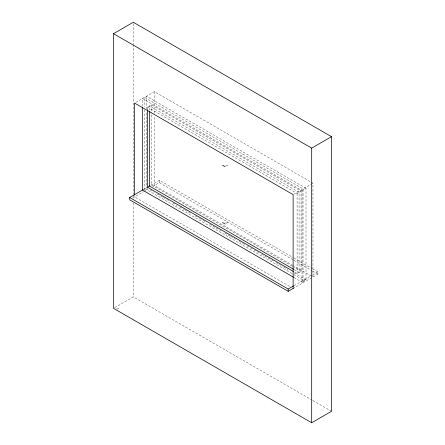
<?xml version="1.0" encoding="UTF-8"?>
<svg xmlns="http://www.w3.org/2000/svg" width="445" height="445" viewBox="0 0 445 445"><rect width="100%" height="100%" fill="white"/><g stroke="black" fill="none" stroke-linecap="round" stroke-linejoin="round"><path stroke-width="0.33" stroke-dasharray="2.23 1.67" d="M135.736 102.406L154.387 91.637L312.946 183.173L312.946 277.007L293.728 265.91M147.451 109.848L147.451 107.084L151.422 104.792L301.059 191.183L301.059 271.283L297.088 273.575L294.084 271.845M143.462 189.487L146.722 187.606M150.849 185.22L159.343 180.314L293.277 257.644M132.566 198.064L143.312 191.862M143.774 191.595L147.979 189.169M152.618 186.488L159.343 182.606L293.277 259.93M226.027 166.157L227.534 165.284L225.02 165.284M226.027 223.373L227.534 222.5L225.02 222.5M293.711 194.281L312.946 183.173M147.451 107.084L297.088 193.475L301.059 191.183M302.044 190.616L306.015 188.324L306.015 279.866L302.044 282.158L302.044 190.616L142.495 98.501L142.495 106.822M114.693 307.628L133.311 296.882L312.29 400.211M117.018 309.197L118.526 308.324L116.012 308.324M294.117 285.59L311.956 275.294M312.551 274.949L317.902 271.856L317.902 274.148L294.117 287.876M306.015 188.324L146.466 96.209L146.466 108.691M293.878 257.989L311.895 268.391M312.496 268.736L317.902 271.856M293.878 260.275L311.895 270.677M312.496 271.027L317.902 274.148M293.127 265.565L154.387 185.465L154.387 115.961M292.048 266.077L151.422 184.892L151.422 112.385M292.649 266.427L301.059 271.283M294.267 269.653L299.073 272.429L299.073 192.329L149.437 105.938L149.437 110.082M147.673 188.446L146.466 187.751L146.466 111.467M150.082 189.837L154.293 192.268M157.302 194.009L162.725 197.135M163.326 197.485L169.946 201.307M172.96 203.048L177.171 205.479M179.58 206.869L184.397 209.651M184.998 209.995L191.623 213.822M195.233 215.908L198.848 217.994M199.449 218.339L206.074 222.166M209.684 224.252L215.703 227.723M216.309 228.074L221.126 230.855M224.736 232.941L230.154 236.067M230.755 236.417L235.572 239.199M239.188 241.285L244.605 244.411M247.014 245.801L250.023 247.537M250.624 247.887L259.051 252.754M261.46 254.145L273.503 261.093M275.911 262.483L283.137 266.655M283.738 267.006L287.954 269.436M293.973 272.913L306.015 279.866M144.92 188.647L293.027 274.153M293.633 274.504L304.469 280.756M294.028 277.53L303.039 282.731L303.039 188.897L144.48 97.355L144.48 107.084M289.523 286.369L134.568 196.907L134.568 195.516M312.891 400.556L331.508 411.308M297.088 193.475L297.088 273.575M159.343 180.314L159.343 182.606M154.387 91.637L154.387 113.18M151.422 104.792L151.422 111.695M144.48 109.865L144.48 190.493M133.311 23.641L133.311 43.805M133.311 44.5L133.311 193.981M133.311 194.676L133.311 198.848M133.311 203.02L133.311 296.882"/><path stroke-width="0.67" d="M113.492 33.692L133.311 22.25L331.508 136.676L331.508 411.308L311.689 422.75L113.492 308.324L113.492 33.692L311.689 148.118L331.508 136.676M293.522 288.221L288.171 291.314L129.617 199.772L129.617 197.48L143.184 189.648M147.451 109.848L147.451 187.184L149.72 185.877M129.617 197.48L288.171 289.022L293.522 285.935M222.5 165.284L225.02 166.736M222.5 222.5L225.02 223.952M293.667 269.308L149.437 186.038L149.437 111.461M147.451 187.184L293.483 271.495M293.611 277.291L142.495 190.048L142.495 107.518M311.689 148.118L311.689 422.75M293.127 288.449L293.127 194.621L134.568 103.079L134.568 194.821M288.171 289.022L288.171 291.314"/></g></svg>
